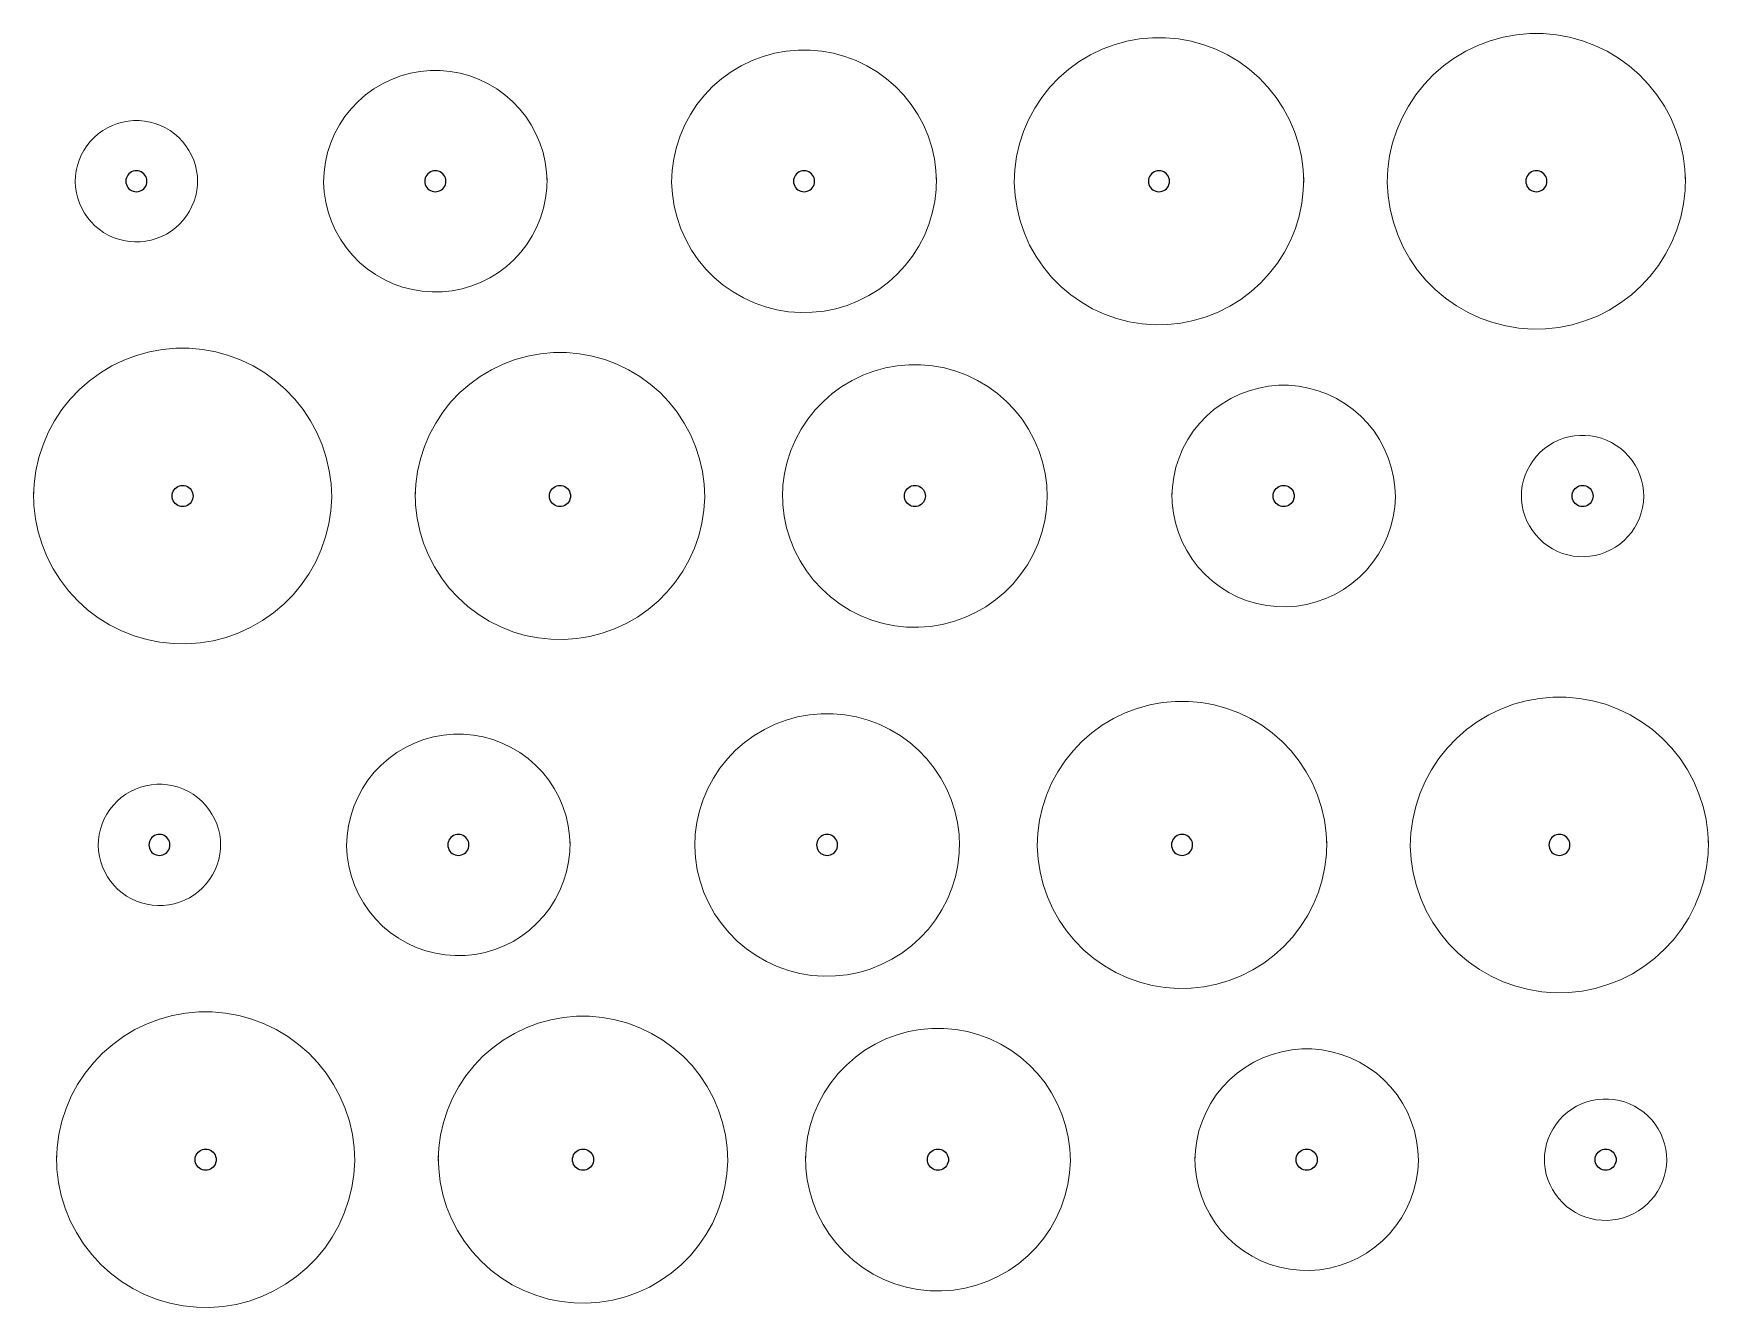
# Model space of a CAD drawing. Extents: x 107 to 187, y -106 to 41.
# Drawn here: x 107 to 186.5, y -105.9 to -45.5 of the extents above; entities that cross this region are included whole.
import ezdxf

# ---------------------------------------------------------------- set-up
doc = ezdxf.new("R2010")
doc.units = 0
doc.header["$MEASUREMENT"] = 0
doc.layers.add('TOP_Full_CutOut_90', color=7, linetype='CONTINUOUS')
doc.layers.add('TOP_Full_CutOut_90_1', color=7, linetype='CONTINUOUS', lineweight=18)

msp = doc.modelspace()

# ---------------------------------------------------------------- linework, layer by layer
at = {"layer": 'TOP_Full_CutOut_90', "linetype": 'ByBlock'}
for points in [[(112.428921, -52.465409), (112.422765, -52.387191), (112.404449, -52.3109), (112.374424, -52.238413), (112.333429, -52.171516), (112.282474, -52.111855), (112.222813, -52.0609), (112.155916, -52.019905), (112.083429, -51.98988), (112.007138, -51.971564), (111.928921, -51.965409), (111.850704, -51.971564), (111.774412, -51.98988), (111.701926, -52.019905), (111.635028, -52.0609), (111.575367, -52.111855), (111.524412, -52.171516), (111.483418, -52.238413), (111.453393, -52.3109), (111.435077, -52.387191), (111.428921, -52.465409), (111.435077, -52.543626), (111.453393, -52.619917), (111.483418, -52.692404), (111.524412, -52.759301), (111.575367, -52.818962), (111.635028, -52.869917), (111.701926, -52.910912), (111.774412, -52.940937), (111.850704, -52.959253), (111.928921, -52.965409), (112.007138, -52.959253), (112.083429, -52.940937), (112.155916, -52.910912), (112.222813, -52.869917), (112.282474, -52.818962), (112.333429, -52.759301), (112.374424, -52.692404), (112.404449, -52.619917), (112.422765, -52.543626), (112.428921, -52.465409)], [(126.612446, -52.465409), (126.60629, -52.387191), (126.587975, -52.3109), (126.55795, -52.238413), (126.516955, -52.171516), (126.466, -52.111855), (126.406339, -52.0609), (126.339442, -52.019905), (126.266955, -51.98988), (126.190664, -51.971564), (126.112446, -51.965409), (126.034229, -51.971564), (125.957938, -51.98988), (125.885451, -52.019905), (125.818554, -52.0609), (125.758893, -52.111855), (125.707938, -52.171516), (125.666943, -52.238413), (125.636918, -52.3109), (125.618602, -52.387191), (125.612446, -52.465409), (125.618602, -52.543626), (125.636918, -52.619917), (125.666943, -52.692404), (125.707938, -52.759301), (125.758893, -52.818962), (125.818554, -52.869917), (125.885451, -52.910912), (125.957938, -52.940937), (126.034229, -52.959253), (126.112446, -52.965409), (126.190664, -52.959253), (126.266955, -52.940937), (126.339442, -52.910912), (126.406339, -52.869917), (126.466, -52.818962), (126.516955, -52.759301), (126.55795, -52.692404), (126.587975, -52.619917), (126.60629, -52.543626), (126.612446, -52.465409)], [(144.109459, -52.465409), (144.103303, -52.387191), (144.084987, -52.3109), (144.054962, -52.238413), (144.013967, -52.171516), (143.963012, -52.111855), (143.903351, -52.0609), (143.836454, -52.019905), (143.763967, -51.98988), (143.687676, -51.971564), (143.609459, -51.965409), (143.531242, -51.971564), (143.45495, -51.98988), (143.382464, -52.019905), (143.315566, -52.0609), (143.255905, -52.111855), (143.20495, -52.171516), (143.163956, -52.238413), (143.133931, -52.3109), (143.115615, -52.387191), (143.109459, -52.465409), (143.115615, -52.543626), (143.133931, -52.619917), (143.163956, -52.692404), (143.20495, -52.759301), (143.255905, -52.818962), (143.315566, -52.869917), (143.382464, -52.910912), (143.45495, -52.940937), (143.531242, -52.959253), (143.609459, -52.965409), (143.687676, -52.959253), (143.763967, -52.940937), (143.836454, -52.910912), (143.903351, -52.869917), (143.963012, -52.818962), (144.013967, -52.759301), (144.054962, -52.692404), (144.084987, -52.619917), (144.103303, -52.543626), (144.109459, -52.465409)], [(160.949285, -52.465409), (160.943129, -52.387191), (160.924814, -52.3109), (160.894789, -52.238413), (160.853794, -52.171516), (160.802839, -52.111855), (160.743178, -52.0609), (160.676281, -52.019905), (160.603794, -51.98988), (160.527503, -51.971564), (160.449285, -51.965409), (160.371068, -51.971564), (160.294777, -51.98988), (160.22229, -52.019905), (160.155393, -52.0609), (160.095732, -52.111855), (160.044777, -52.171516), (160.003782, -52.238413), (159.973757, -52.3109), (159.955441, -52.387191), (159.949285, -52.465409), (159.955441, -52.543626), (159.973757, -52.619917), (160.003782, -52.692404), (160.044777, -52.759301), (160.095732, -52.818962), (160.155393, -52.869917), (160.22229, -52.910912), (160.294777, -52.940937), (160.371068, -52.959253), (160.449285, -52.965409), (160.527503, -52.959253), (160.603794, -52.940937), (160.676281, -52.910912), (160.743178, -52.869917), (160.802839, -52.818962), (160.853794, -52.759301), (160.894789, -52.692404), (160.924814, -52.619917), (160.943129, -52.543626), (160.949285, -52.465409)], [(178.855945, -52.465409), (178.849789, -52.387191), (178.831473, -52.3109), (178.801448, -52.238413), (178.760453, -52.171516), (178.709498, -52.111855), (178.649837, -52.0609), (178.58294, -52.019905), (178.510453, -51.98988), (178.434162, -51.971564), (178.355945, -51.965409), (178.277728, -51.971564), (178.201436, -51.98988), (178.12895, -52.019905), (178.062052, -52.0609), (178.002391, -52.111855), (177.951436, -52.171516), (177.910442, -52.238413), (177.880417, -52.3109), (177.862101, -52.387191), (177.855945, -52.465409), (177.862101, -52.543626), (177.880417, -52.619917), (177.910442, -52.692404), (177.951436, -52.759301), (178.002391, -52.818962), (178.062052, -52.869917), (178.12895, -52.910912), (178.201436, -52.940937), (178.277728, -52.959253), (178.355945, -52.965409), (178.434162, -52.959253), (178.510453, -52.940937), (178.58294, -52.910912), (178.649837, -52.869917), (178.709498, -52.818962), (178.760453, -52.759301), (178.801448, -52.692404), (178.831473, -52.619917), (178.849789, -52.543626), (178.855945, -52.465409)], [(113.620892, -67.391864), (113.627048, -67.313647), (113.645364, -67.237356), (113.675389, -67.164869), (113.716383, -67.097972), (113.767338, -67.038311), (113.826999, -66.987356), (113.893897, -66.946361), (113.966383, -66.916336), (114.042675, -66.89802), (114.120892, -66.891864), (114.199109, -66.89802), (114.2754, -66.916336), (114.347887, -66.946361), (114.414784, -66.987356), (114.474445, -67.038311), (114.5254, -67.097972), (114.566395, -67.164869), (114.59642, -67.237356), (114.614736, -67.313647), (114.620892, -67.391864), (114.614736, -67.470081), (114.59642, -67.546373), (114.566395, -67.618859), (114.5254, -67.685757), (114.474445, -67.745418), (114.414784, -67.796373), (114.347887, -67.837367), (114.2754, -67.867392), (114.199109, -67.885708), (114.120892, -67.891864), (114.042675, -67.885708), (113.966383, -67.867392), (113.893897, -67.837367), (113.826999, -67.796373), (113.767338, -67.745418), (113.716383, -67.685757), (113.675389, -67.618859), (113.645364, -67.546373), (113.627048, -67.470081), (113.620892, -67.391864)], [(131.527551, -67.391864), (131.533707, -67.313647), (131.552023, -67.237356), (131.582048, -67.164869), (131.623043, -67.097972), (131.673998, -67.038311), (131.733659, -66.987356), (131.800556, -66.946361), (131.873043, -66.916336), (131.949334, -66.89802), (132.027551, -66.891864), (132.105769, -66.89802), (132.18206, -66.916336), (132.254547, -66.946361), (132.321444, -66.987356), (132.381105, -67.038311), (132.43206, -67.097972), (132.473055, -67.164869), (132.50308, -67.237356), (132.521396, -67.313647), (132.527551, -67.391864), (132.521396, -67.470081), (132.50308, -67.546373), (132.473055, -67.618859), (132.43206, -67.685757), (132.381105, -67.745418), (132.321444, -67.796373), (132.254547, -67.837367), (132.18206, -67.867392), (132.105769, -67.885708), (132.027551, -67.891864), (131.949334, -67.885708), (131.873043, -67.867392), (131.800556, -67.837367), (131.733659, -67.796373), (131.673998, -67.745418), (131.623043, -67.685757), (131.582048, -67.618859), (131.552023, -67.546373), (131.533707, -67.470081), (131.527551, -67.391864)], [(148.367378, -67.391864), (148.373534, -67.313647), (148.39185, -67.237356), (148.421875, -67.164869), (148.462869, -67.097972), (148.513824, -67.038311), (148.573485, -66.987356), (148.640383, -66.946361), (148.712869, -66.916336), (148.789161, -66.89802), (148.867378, -66.891864), (148.945595, -66.89802), (149.021886, -66.916336), (149.094373, -66.946361), (149.16127, -66.987356), (149.220931, -67.038311), (149.271886, -67.097972), (149.312881, -67.164869), (149.342906, -67.237356), (149.361222, -67.313647), (149.367378, -67.391864), (149.361222, -67.470081), (149.342906, -67.546373), (149.312881, -67.618859), (149.271886, -67.685757), (149.220931, -67.745418), (149.16127, -67.796373), (149.094373, -67.837367), (149.021886, -67.867392), (148.945595, -67.885708), (148.867378, -67.891864), (148.789161, -67.885708), (148.712869, -67.867392), (148.640383, -67.837367), (148.573485, -67.796373), (148.513824, -67.745418), (148.462869, -67.685757), (148.421875, -67.618859), (148.39185, -67.546373), (148.373534, -67.470081), (148.367378, -67.391864)], [(165.86439, -67.391864), (165.870546, -67.313647), (165.888862, -67.237356), (165.918887, -67.164869), (165.959882, -67.097972), (166.010837, -67.038311), (166.070498, -66.987356), (166.137395, -66.946361), (166.209882, -66.916336), (166.286173, -66.89802), (166.36439, -66.891864), (166.442608, -66.89802), (166.518899, -66.916336), (166.591386, -66.946361), (166.658283, -66.987356), (166.717944, -67.038311), (166.768899, -67.097972), (166.809894, -67.164869), (166.839919, -67.237356), (166.858235, -67.313647), (166.86439, -67.391864), (166.858235, -67.470081), (166.839919, -67.546373), (166.809894, -67.618859), (166.768899, -67.685757), (166.717944, -67.745418), (166.658283, -67.796373), (166.591386, -67.837367), (166.518899, -67.867392), (166.442608, -67.885708), (166.36439, -67.891864), (166.286173, -67.885708), (166.209882, -67.867392), (166.137395, -67.837367), (166.070498, -67.796373), (166.010837, -67.745418), (165.959882, -67.685757), (165.918887, -67.618859), (165.888862, -67.546373), (165.870546, -67.470081), (165.86439, -67.391864)], [(180.047916, -67.391864), (180.054072, -67.313647), (180.072388, -67.237356), (180.102413, -67.164869), (180.143407, -67.097972), (180.194362, -67.038311), (180.254023, -66.987356), (180.320921, -66.946361), (180.393407, -66.916336), (180.469699, -66.89802), (180.547916, -66.891864), (180.626133, -66.89802), (180.702424, -66.916336), (180.774911, -66.946361), (180.841808, -66.987356), (180.901469, -67.038311), (180.952424, -67.097972), (180.993419, -67.164869), (181.023444, -67.237356), (181.04176, -67.313647), (181.047916, -67.391864), (181.04176, -67.470081), (181.023444, -67.546373), (180.993419, -67.618859), (180.952424, -67.685757), (180.901469, -67.745418), (180.841808, -67.796373), (180.774911, -67.837367), (180.702424, -67.867392), (180.626133, -67.885708), (180.547916, -67.891864), (180.469699, -67.885708), (180.393407, -67.867392), (180.320921, -67.837367), (180.254023, -67.796373), (180.194362, -67.745418), (180.143407, -67.685757), (180.102413, -67.618859), (180.072388, -67.546373), (180.054072, -67.470081), (180.047916, -67.391864)], [(113.522691, -83.935557), (113.516535, -83.85734), (113.498219, -83.781049), (113.468194, -83.708562), (113.4272, -83.641665), (113.376245, -83.582004), (113.316584, -83.531049), (113.249686, -83.490054), (113.1772, -83.460029), (113.100908, -83.441713), (113.022691, -83.435557), (112.944474, -83.441713), (112.868183, -83.460029), (112.795696, -83.490054), (112.728799, -83.531049), (112.669138, -83.582004), (112.618183, -83.641665), (112.577188, -83.708562), (112.547163, -83.781049), (112.528847, -83.85734), (112.522691, -83.935557), (112.528847, -84.013775), (112.547163, -84.090066), (112.577188, -84.162553), (112.618183, -84.22945), (112.669138, -84.289111), (112.728799, -84.340066), (112.795696, -84.381061), (112.868183, -84.411086), (112.944474, -84.429401), (113.022691, -84.435557), (113.100908, -84.429401), (113.1772, -84.411086), (113.249686, -84.381061), (113.316584, -84.340066), (113.376245, -84.289111), (113.4272, -84.22945), (113.468194, -84.162553), (113.498219, -84.090066), (113.516535, -84.013775), (113.522691, -83.935557)], [(127.706217, -83.935557), (127.700061, -83.85734), (127.681745, -83.781049), (127.65172, -83.708562), (127.610725, -83.641665), (127.55977, -83.582004), (127.500109, -83.531049), (127.433212, -83.490054), (127.360725, -83.460029), (127.284434, -83.441713), (127.206217, -83.435557), (127.127999, -83.441713), (127.051708, -83.460029), (126.979221, -83.490054), (126.912324, -83.531049), (126.852663, -83.582004), (126.801708, -83.641665), (126.760713, -83.708562), (126.730688, -83.781049), (126.712373, -83.85734), (126.706217, -83.935557), (126.712373, -84.013775), (126.730688, -84.090066), (126.760713, -84.162553), (126.801708, -84.22945), (126.852663, -84.289111), (126.912324, -84.340066), (126.979221, -84.381061), (127.051708, -84.411086), (127.127999, -84.429401), (127.206217, -84.435557), (127.284434, -84.429401), (127.360725, -84.411086), (127.433212, -84.381061), (127.500109, -84.340066), (127.55977, -84.289111), (127.610725, -84.22945), (127.65172, -84.162553), (127.681745, -84.090066), (127.700061, -84.013775), (127.706217, -83.935557)], [(145.203229, -83.935557), (145.197073, -83.85734), (145.178757, -83.781049), (145.148732, -83.708562), (145.107738, -83.641665), (145.056783, -83.582004), (144.997122, -83.531049), (144.930224, -83.490054), (144.857738, -83.460029), (144.781446, -83.441713), (144.703229, -83.435557), (144.625012, -83.441713), (144.548721, -83.460029), (144.476234, -83.490054), (144.409337, -83.531049), (144.349676, -83.582004), (144.298721, -83.641665), (144.257726, -83.708562), (144.227701, -83.781049), (144.209385, -83.85734), (144.203229, -83.935557), (144.209385, -84.013775), (144.227701, -84.090066), (144.257726, -84.162553), (144.298721, -84.22945), (144.349676, -84.289111), (144.409337, -84.340066), (144.476234, -84.381061), (144.548721, -84.411086), (144.625012, -84.429401), (144.703229, -84.435557), (144.781446, -84.429401), (144.857738, -84.411086), (144.930224, -84.381061), (144.997122, -84.340066), (145.056783, -84.289111), (145.107738, -84.22945), (145.148732, -84.162553), (145.178757, -84.090066), (145.197073, -84.013775), (145.203229, -83.935557)], [(162.043056, -83.935557), (162.0369, -83.85734), (162.018584, -83.781049), (161.988559, -83.708562), (161.947564, -83.641665), (161.896609, -83.582004), (161.836948, -83.531049), (161.770051, -83.490054), (161.697564, -83.460029), (161.621273, -83.441713), (161.543056, -83.435557), (161.464838, -83.441713), (161.388547, -83.460029), (161.31606, -83.490054), (161.249163, -83.531049), (161.189502, -83.582004), (161.138547, -83.641665), (161.097552, -83.708562), (161.067527, -83.781049), (161.049212, -83.85734), (161.043056, -83.935557), (161.049212, -84.013775), (161.067527, -84.090066), (161.097552, -84.162553), (161.138547, -84.22945), (161.189502, -84.289111), (161.249163, -84.340066), (161.31606, -84.381061), (161.388547, -84.411086), (161.464838, -84.429401), (161.543056, -84.435557), (161.621273, -84.429401), (161.697564, -84.411086), (161.770051, -84.381061), (161.836948, -84.340066), (161.896609, -84.289111), (161.947564, -84.22945), (161.988559, -84.162553), (162.018584, -84.090066), (162.0369, -84.013775), (162.043056, -83.935557)], [(179.949715, -83.935557), (179.943559, -83.85734), (179.925243, -83.781049), (179.895218, -83.708562), (179.854224, -83.641665), (179.803269, -83.582004), (179.743608, -83.531049), (179.67671, -83.490054), (179.604224, -83.460029), (179.527932, -83.441713), (179.449715, -83.435557), (179.371498, -83.441713), (179.295207, -83.460029), (179.22272, -83.490054), (179.155823, -83.531049), (179.096162, -83.582004), (179.045207, -83.641665), (179.004212, -83.708562), (178.974187, -83.781049), (178.955871, -83.85734), (178.949715, -83.935557), (178.955871, -84.013775), (178.974187, -84.090066), (179.004212, -84.162553), (179.045207, -84.22945), (179.096162, -84.289111), (179.155823, -84.340066), (179.22272, -84.381061), (179.295207, -84.411086), (179.371498, -84.429401), (179.449715, -84.435557), (179.527932, -84.429401), (179.604224, -84.411086), (179.67671, -84.381061), (179.743608, -84.340066), (179.803269, -84.289111), (179.854224, -84.22945), (179.895218, -84.162553), (179.925243, -84.090066), (179.943559, -84.013775), (179.949715, -83.935557)], [(114.714662, -98.862013), (114.720818, -98.783796), (114.739134, -98.707504), (114.769159, -98.635018), (114.810154, -98.56812), (114.861109, -98.508459), (114.92077, -98.457504), (114.987667, -98.41651), (115.060154, -98.386485), (115.136445, -98.368169), (115.214662, -98.362013), (115.292879, -98.368169), (115.369171, -98.386485), (115.441657, -98.41651), (115.508555, -98.457504), (115.568216, -98.508459), (115.619171, -98.56812), (115.660166, -98.635018), (115.69019, -98.707504), (115.708506, -98.783796), (115.714662, -98.862013), (115.708506, -98.94023), (115.69019, -99.016521), (115.660166, -99.089008), (115.619171, -99.155905), (115.568216, -99.215566), (115.508555, -99.266521), (115.441657, -99.307516), (115.369171, -99.337541), (115.292879, -99.355857), (115.214662, -99.362013), (115.136445, -99.355857), (115.060154, -99.337541), (114.987667, -99.307516), (114.92077, -99.266521), (114.861109, -99.215566), (114.810154, -99.155905), (114.769159, -99.089008), (114.739134, -99.016521), (114.720818, -98.94023), (114.714662, -98.862013)], [(132.621322, -98.862013), (132.627478, -98.783796), (132.645793, -98.707504), (132.675818, -98.635018), (132.716813, -98.56812), (132.767768, -98.508459), (132.827429, -98.457504), (132.894326, -98.41651), (132.966813, -98.386485), (133.043105, -98.368169), (133.121322, -98.362013), (133.199539, -98.368169), (133.27583, -98.386485), (133.348317, -98.41651), (133.415214, -98.457504), (133.474875, -98.508459), (133.52583, -98.56812), (133.566825, -98.635018), (133.59685, -98.707504), (133.615166, -98.783796), (133.621322, -98.862013), (133.615166, -98.94023), (133.59685, -99.016521), (133.566825, -99.089008), (133.52583, -99.155905), (133.474875, -99.215566), (133.415214, -99.266521), (133.348317, -99.307516), (133.27583, -99.337541), (133.199539, -99.355857), (133.121322, -99.362013), (133.043105, -99.355857), (132.966813, -99.337541), (132.894326, -99.307516), (132.827429, -99.266521), (132.767768, -99.215566), (132.716813, -99.155905), (132.675818, -99.089008), (132.645793, -99.016521), (132.627478, -98.94023), (132.621322, -98.862013)], [(149.461148, -98.862013), (149.467304, -98.783796), (149.48562, -98.707504), (149.515645, -98.635018), (149.55664, -98.56812), (149.607595, -98.508459), (149.667256, -98.457504), (149.734153, -98.41651), (149.80664, -98.386485), (149.882931, -98.368169), (149.961148, -98.362013), (150.039365, -98.368169), (150.115657, -98.386485), (150.188143, -98.41651), (150.255041, -98.457504), (150.314702, -98.508459), (150.365657, -98.56812), (150.406652, -98.635018), (150.436676, -98.707504), (150.454992, -98.783796), (150.461148, -98.862013), (150.454992, -98.94023), (150.436676, -99.016521), (150.406652, -99.089008), (150.365657, -99.155905), (150.314702, -99.215566), (150.255041, -99.266521), (150.188143, -99.307516), (150.115657, -99.337541), (150.039365, -99.355857), (149.961148, -99.362013), (149.882931, -99.355857), (149.80664, -99.337541), (149.734153, -99.307516), (149.667256, -99.266521), (149.607595, -99.215566), (149.55664, -99.155905), (149.515645, -99.089008), (149.48562, -99.016521), (149.467304, -98.94023), (149.461148, -98.862013)], [(166.958161, -98.862013), (166.964317, -98.783796), (166.982632, -98.707504), (167.012657, -98.635018), (167.053652, -98.56812), (167.104607, -98.508459), (167.164268, -98.457504), (167.231165, -98.41651), (167.303652, -98.386485), (167.379944, -98.368169), (167.458161, -98.362013), (167.536378, -98.368169), (167.612669, -98.386485), (167.685156, -98.41651), (167.752053, -98.457504), (167.811714, -98.508459), (167.862669, -98.56812), (167.903664, -98.635018), (167.933689, -98.707504), (167.952005, -98.783796), (167.958161, -98.862013), (167.952005, -98.94023), (167.933689, -99.016521), (167.903664, -99.089008), (167.862669, -99.155905), (167.811714, -99.215566), (167.752053, -99.266521), (167.685156, -99.307516), (167.612669, -99.337541), (167.536378, -99.355857), (167.458161, -99.362013), (167.379944, -99.355857), (167.303652, -99.337541), (167.231165, -99.307516), (167.164268, -99.266521), (167.104607, -99.215566), (167.053652, -99.155905), (167.012657, -99.089008), (166.982632, -99.016521), (166.964317, -98.94023), (166.958161, -98.862013)], [(181.141686, -98.862013), (181.147842, -98.783796), (181.166158, -98.707504), (181.196183, -98.635018), (181.237178, -98.56812), (181.288133, -98.508459), (181.347794, -98.457504), (181.414691, -98.41651), (181.487178, -98.386485), (181.563469, -98.368169), (181.641686, -98.362013), (181.719903, -98.368169), (181.796195, -98.386485), (181.868681, -98.41651), (181.935579, -98.457504), (181.99524, -98.508459), (182.046195, -98.56812), (182.08719, -98.635018), (182.117214, -98.707504), (182.13553, -98.783796), (182.141686, -98.862013), (182.13553, -98.94023), (182.117214, -99.016521), (182.08719, -99.089008), (182.046195, -99.155905), (181.99524, -99.215566), (181.935579, -99.266521), (181.868681, -99.307516), (181.796195, -99.337541), (181.719903, -99.355857), (181.641686, -99.362013), (181.563469, -99.355857), (181.487178, -99.337541), (181.414691, -99.307516), (181.347794, -99.266521), (181.288133, -99.215566), (181.237178, -99.155905), (181.196183, -99.089008), (181.166158, -99.016521), (181.147842, -98.94023), (181.141686, -98.862013)]]:
    msp.add_lwpolyline(points, dxfattribs=at)
at = {"layer": 'TOP_Full_CutOut_90_1', "linetype": 'ByBlock'}
for points in [[(167.315372, -52.283386), (167.298604, -52.899442), (167.226682, -53.511515), (167.100183, -54.114677), (166.920126, -54.704071), (166.687962, -55.274952), (166.405558, -55.822724), (166.07519, -56.342977), (165.699516, -56.831521), (165.281562, -57.284423), (164.824693, -57.698037), (164.332587, -58.069033), (163.809206, -58.394422), (163.258764, -58.671587), (162.685694, -58.898294), (162.094608, -59.072719), (161.490267, -59.193458), (160.877536, -59.259537), (160.261348, -59.270426), (159.646665, -59.226037), (159.038435, -59.126726), (158.441556, -58.973294), (157.860833, -58.766975), (157.300943, -58.509432), (156.766392, -58.202737), (156.261486, -57.84936), (155.790288, -57.452146), (155.356593, -57.014294), (154.963893, -56.539328), (154.61535, -56.031073), (154.313769, -55.49362), (154.061579, -54.931298), (153.860811, -54.348633), (153.71308, -53.750318), (153.619577, -53.141168), (153.581054, -52.526089), (153.608703, -51.910426), (153.691429, -51.299719), (153.828565, -50.698887), (154.019007, -50.112766), (154.261222, -49.546075), (154.55326, -49.003378), (154.892769, -48.489044), (155.277016, -48.007214), (155.702907, -47.561767), (156.167013, -47.15629), (156.665597, -46.794047), (157.194645, -46.477956), (157.749898, -46.21056), (158.326885, -45.994013), (158.92096, -45.830059), (159.52734, -45.720017), (160.141143, -45.664774), (160.757427, -45.664774), (161.37123, -45.720017), (161.97761, -45.830059), (162.571685, -45.994013), (163.148672, -46.21056), (163.703924, -46.477956), (164.232973, -46.794047), (164.731557, -47.15629), (165.195663, -47.561767), (165.621554, -48.007214), (166.0058, -48.489044), (166.345309, -49.003378), (166.637347, -49.546075), (166.879562, -50.112766), (167.070004, -50.698887), (167.207141, -51.299719), (167.289866, -51.910426), (167.317516, -52.526089)], [(185.427911, -52.277928), (185.410641, -52.912457), (185.336562, -53.542882), (185.20627, -54.16413), (185.020814, -54.771197), (184.781688, -55.359197), (184.490817, -55.923394), (184.150542, -56.459246), (183.763604, -56.962439), (183.333118, -57.428922), (182.862549, -57.854938), (182.355687, -58.237058), (181.816613, -58.572204), (181.249666, -58.85768), (180.659412, -59.091185), (180.050603, -59.27084), (179.428141, -59.395199), (178.797037, -59.46326), (178.162372, -59.474475), (177.529258, -59.428754), (176.90279, -59.326466), (176.288014, -59.168433), (175.689878, -58.955928), (175.113199, -58.690662), (174.56262, -58.374771), (174.042574, -58.010798), (173.557247, -57.601674), (173.110548, -57.150692), (172.706073, -56.661485), (172.347078, -56.137989), (172.036454, -55.584421), (171.776703, -55.005238), (171.569914, -54.405102), (171.417754, -53.788846), (171.321447, -53.161431), (171.281769, -52.527909), (171.310247, -51.893784), (171.395454, -51.264766), (171.536702, -50.645917), (171.732855, -50.042221), (171.982332, -49.458539), (172.283127, -48.899569), (172.632816, -48.369813), (173.028585, -47.873535), (173.467246, -47.414731), (173.945268, -46.997096), (174.458802, -46.623991), (175.003714, -46.298421), (175.575616, -46.023008), (176.169904, -45.799968), (176.781792, -45.631097), (177.406355, -45.517756), (178.038563, -45.460856), (178.673326, -45.460856), (179.305534, -45.517756), (179.930096, -45.631097), (180.541985, -45.799968), (181.136272, -46.023008), (181.708174, -46.298421), (182.253086, -46.623991), (182.766621, -46.997096), (183.244643, -47.414731), (183.683304, -47.873535), (184.079073, -48.369813), (184.428762, -48.899569), (184.729556, -49.458539), (184.979034, -50.042221), (185.175187, -50.645917), (185.316435, -51.264766), (185.401641, -51.893784), (185.43012, -52.527909)], [(149.891346, -52.298873), (149.876006, -52.862512), (149.810202, -53.422507), (149.694467, -53.974349), (149.52973, -54.513595), (149.317319, -55.035903), (149.058944, -55.537068), (148.756685, -56.013055), (148.412975, -56.460032), (148.030583, -56.874399), (147.612586, -57.252821), (147.162351, -57.59225), (146.683501, -57.889954), (146.179894, -58.143536), (145.655583, -58.350954), (145.11479, -58.510538), (144.561869, -58.621004), (144.001272, -58.681461), (143.437512, -58.691423), (142.875129, -58.650811), (142.31865, -58.55995), (141.772557, -58.419572), (141.241245, -58.230808), (140.728992, -57.995178), (140.239924, -57.714578), (139.777977, -57.391268), (139.346871, -57.027851), (138.950077, -56.627253), (138.590789, -56.1927), (138.271902, -55.727689), (137.995981, -55.235966), (137.765248, -54.721488), (137.581562, -54.1884), (137.446401, -53.640991), (137.360854, -53.083671), (137.325609, -52.520926), (137.350906, -51.957646), (137.426593, -51.398901), (137.552061, -50.849191), (137.726299, -50.31294), (137.947905, -49.794466), (138.215095, -49.297944), (138.525717, -48.827372), (138.87727, -48.386538), (139.266925, -47.978992), (139.691542, -47.608015), (140.147705, -47.276593), (140.631739, -46.987396), (141.139748, -46.742752), (141.667642, -46.54463), (142.21117, -46.394626), (142.765957, -46.293947), (143.327535, -46.243404), (143.891382, -46.243404), (144.45296, -46.293947), (145.007746, -46.394626), (145.551275, -46.54463), (146.079169, -46.742752), (146.587178, -46.987396), (147.071212, -47.276593), (147.527375, -47.608015), (147.951992, -47.978992), (148.341646, -48.386538), (148.6932, -48.827372), (149.003822, -49.297944), (149.271011, -49.794466), (149.492618, -50.31294), (149.666856, -50.849191), (149.792324, -51.398901), (149.868011, -51.957646), (149.893308, -52.520926)], [(131.411891, -52.324918), (131.39895, -52.800408), (131.343438, -53.272824), (131.245802, -53.738362), (131.106829, -54.193273), (130.927638, -54.633896), (130.709671, -55.056682), (130.454683, -55.458229), (130.164727, -55.835301), (129.842138, -56.184864), (129.489513, -56.504103), (129.109691, -56.790448), (128.705731, -57.041594), (128.280884, -57.255517), (127.838571, -57.430497), (127.382354, -57.565123), (126.915906, -57.658312), (126.442983, -57.709315), (125.967391, -57.717719), (125.49296, -57.683458), (125.023511, -57.606807), (124.562823, -57.488383), (124.114604, -57.329141), (123.682464, -57.130361), (123.269882, -56.893645), (122.880181, -56.620899), (122.516497, -56.314318), (122.181759, -55.97637), (121.878661, -55.609778), (121.609645, -55.217492), (121.376876, -54.80267), (121.182229, -54.368654), (121.02727, -53.918936), (120.913247, -53.457139), (120.841079, -52.986979), (120.811346, -52.512244), (120.832686, -52.037057), (120.896537, -51.565696), (121.002382, -51.101956), (121.149371, -50.64957), (121.33632, -50.212182), (121.561723, -49.793313), (121.823766, -49.396335), (122.120339, -49.024444), (122.449054, -48.680636), (122.807264, -48.367676), (123.192086, -48.088087), (123.600421, -47.844118), (124.028981, -47.637735), (124.474316, -47.470598), (124.93284, -47.344053), (125.400862, -47.25912), (125.874613, -47.216481), (126.350279, -47.216481), (126.82403, -47.25912), (127.292052, -47.344053), (127.750576, -47.470598), (128.195911, -47.637735), (128.624471, -47.844118), (129.032806, -48.088087), (129.417628, -48.367676), (129.775838, -48.680636), (130.104553, -49.024444), (130.401126, -49.396335), (130.663169, -49.793313), (130.888572, -50.212182), (131.075521, -50.64957), (131.22251, -51.101956), (131.328355, -51.565696), (131.392206, -52.037057), (131.413546, -52.512244)], [(114.832589, -52.388431), (114.825498, -52.648961), (114.795082, -52.907807), (114.741586, -53.162884), (114.66544, -53.412139), (114.567257, -53.653565), (114.447829, -53.885218), (114.308116, -54.105232), (114.149243, -54.311838), (113.972491, -54.50337), (113.779281, -54.678287), (113.571169, -54.835181), (113.349831, -54.972789), (113.117049, -55.090001), (112.874698, -55.185876), (112.624728, -55.25964), (112.369152, -55.310701), (112.110028, -55.338646), (111.849442, -55.343251), (111.589493, -55.324478), (111.332272, -55.28248), (111.079852, -55.217593), (110.834264, -55.130341), (110.597487, -55.021426), (110.371425, -54.891725), (110.1579, -54.742282), (109.958631, -54.5743), (109.775221, -54.389132), (109.609148, -54.188269), (109.461749, -53.973328), (109.334211, -53.746039), (109.22756, -53.508233), (109.142655, -53.261824), (109.080179, -53.008797), (109.040637, -52.751187), (109.024346, -52.49107), (109.036039, -52.230706), (109.071023, -51.972439), (109.129018, -51.718346), (109.209556, -51.470476), (109.311989, -51.230823), (109.435492, -51.001316), (109.57907, -50.783804), (109.741568, -50.580038), (109.921677, -50.391658), (110.117948, -50.220182), (110.328799, -50.06699), (110.552534, -49.933315), (110.78735, -49.820233), (111.031358, -49.728655), (111.282592, -49.659319), (111.53903, -49.612782), (111.798607, -49.58942), (112.059234, -49.58942), (112.318811, -49.612782), (112.575249, -49.659319), (112.826484, -49.728655), (113.070491, -49.820233), (113.305308, -49.933315), (113.529042, -50.06699), (113.739894, -50.220182), (113.936164, -50.391658), (114.116273, -50.580038), (114.278771, -50.783804), (114.42235, -51.001316), (114.545852, -51.230823), (114.648285, -51.470476), (114.728823, -51.718346), (114.786818, -51.972439), (114.821803, -52.230706), (114.833496, -52.49107)], [(107.048925, -67.204384), (107.066196, -67.838912), (107.140275, -68.469338), (107.270567, -69.090586), (107.456022, -69.697653), (107.695148, -70.285652), (107.98602, -70.849849), (108.326294, -71.385702), (108.713233, -71.888895), (109.143719, -72.355377), (109.614288, -72.781394), (110.12115, -73.163513), (110.660224, -73.49866), (111.227171, -73.784135), (111.817425, -74.01764), (112.426234, -74.197296), (113.048696, -74.321654), (113.6798, -74.389715), (114.314464, -74.400931), (114.947579, -74.35521), (115.574047, -74.252921), (116.188823, -74.094888), (116.786959, -73.882384), (117.363638, -73.617118), (117.914217, -73.301227), (118.434263, -72.937254), (118.91959, -72.52813), (119.366289, -72.077148), (119.770764, -71.58794), (120.129759, -71.064445), (120.440382, -70.510877), (120.700134, -69.931693), (120.906923, -69.331557), (121.059083, -68.715301), (121.15539, -68.087886), (121.195068, -67.454364), (121.166589, -66.82024), (121.081383, -66.191221), (120.940135, -65.572373), (120.743982, -64.968677), (120.494504, -64.384994), (120.19371, -63.826025), (119.844021, -63.296268), (119.448252, -62.79999), (119.009591, -62.341186), (118.531569, -61.923551), (118.018034, -61.550446), (117.473122, -61.224877), (116.90122, -60.949463), (116.306933, -60.726423), (115.695045, -60.557553), (115.070482, -60.444212), (114.438274, -60.387312), (113.803511, -60.387312), (113.171303, -60.444212), (112.54674, -60.557553), (111.934852, -60.726423), (111.340564, -60.949463), (110.768662, -61.224877), (110.22375, -61.550446), (109.710216, -61.923551), (109.232194, -62.341186), (108.793533, -62.79999), (108.397764, -63.296268), (108.048075, -63.826025), (107.74728, -64.384994), (107.497803, -64.968677), (107.30165, -65.572373), (107.160402, -66.191221), (107.075195, -66.82024), (107.046717, -67.454364)], [(125.161465, -67.209842), (125.178232, -67.825898), (125.250155, -68.43797), (125.376654, -69.041132), (125.55671, -69.630526), (125.788875, -70.201408), (126.071279, -70.74918), (126.401647, -71.269432), (126.777321, -71.757977), (127.195275, -72.210879), (127.652144, -72.624493), (128.14425, -72.995488), (128.667631, -73.320878), (129.218073, -73.598042), (129.791143, -73.82475), (130.382228, -73.999175), (130.98657, -74.119913), (131.599301, -74.185993), (132.215489, -74.196882), (132.830172, -74.152492), (133.438402, -74.053181), (134.035281, -73.899749), (134.616003, -73.693431), (135.175894, -73.435887), (135.710444, -73.129192), (136.215351, -72.775816), (136.686549, -72.378602), (137.120244, -71.940749), (137.512944, -71.465783), (137.861487, -70.957528), (138.163068, -70.420076), (138.415258, -69.857753), (138.616026, -69.275089), (138.763757, -68.676773), (138.85726, -68.067623), (138.895783, -67.452545), (138.868133, -66.836881), (138.785408, -66.226175), (138.648272, -65.625342), (138.457829, -65.039221), (138.215614, -64.472531), (137.923577, -63.929834), (137.584067, -63.4155), (137.199821, -62.933669), (136.77393, -62.488222), (136.309824, -62.082745), (135.81124, -61.720503), (135.282191, -61.404411), (134.726939, -61.137015), (134.149952, -60.920469), (133.555877, -60.756514), (132.949497, -60.646473), (132.335694, -60.591229), (131.71941, -60.591229), (131.105607, -60.646473), (130.499227, -60.756514), (129.905152, -60.920469), (129.328165, -61.137015), (128.772912, -61.404411), (128.243864, -61.720503), (127.74528, -62.082745), (127.281174, -62.488222), (126.855283, -62.933669), (126.471036, -63.4155), (126.131527, -63.929834), (125.83949, -64.472531), (125.597274, -65.039221), (125.406832, -65.625342), (125.269696, -66.226175), (125.18697, -66.836881), (125.159321, -67.452545)], [(142.58549, -67.225329), (142.600831, -67.788968), (142.666634, -68.348963), (142.78237, -68.900805), (142.947107, -69.44005), (143.159518, -69.962359), (143.417893, -70.463524), (143.720152, -70.939511), (144.063861, -71.386487), (144.446254, -71.800854), (144.864251, -72.179276), (145.314486, -72.518705), (145.793335, -72.81641), (146.296943, -73.069992), (146.821254, -73.27741), (147.362047, -73.436994), (147.914968, -73.547459), (148.475565, -73.607916), (149.039325, -73.617879), (149.601708, -73.577266), (150.158186, -73.486405), (150.70428, -73.346028), (151.235592, -73.157264), (151.747845, -72.921633), (152.236913, -72.641034), (152.69886, -72.317724), (153.129966, -71.954307), (153.52676, -71.553709), (153.886047, -71.119155), (154.204935, -70.654145), (154.480856, -70.162421), (154.711588, -69.647944), (154.895274, -69.114855), (155.030435, -68.567447), (155.115983, -68.010127), (155.151228, -67.447382), (155.125931, -66.884102), (155.050244, -66.325357), (154.924776, -65.775646), (154.750538, -65.239395), (154.528931, -64.720921), (154.261742, -64.2244), (153.95112, -63.753827), (153.599566, -63.312994), (153.209912, -62.905447), (152.785295, -62.53447), (152.329132, -62.203049), (151.845098, -61.913852), (151.337089, -61.669207), (150.809195, -61.471085), (150.265666, -61.321081), (149.71088, -61.220402), (149.149302, -61.169859), (148.585454, -61.169859), (148.023877, -61.220402), (147.46909, -61.321081), (146.925562, -61.471085), (146.397668, -61.669207), (145.889659, -61.913852), (145.405624, -62.203049), (144.949462, -62.53447), (144.524844, -62.905447), (144.13519, -63.312994), (143.783637, -63.753827), (143.473015, -64.2244), (143.205825, -64.720921), (142.984219, -65.239395), (142.809981, -65.775646), (142.684513, -66.325357), (142.608826, -66.884102), (142.583529, -67.447382)], [(161.064945, -67.251374), (161.077887, -67.726864), (161.133399, -68.199279), (161.231034, -68.664817), (161.370007, -69.119729), (161.549199, -69.560352), (161.767166, -69.983138), (162.022154, -70.384684), (162.31211, -70.761757), (162.634699, -71.11132), (162.987324, -71.430559), (163.367146, -71.716904), (163.771106, -71.968049), (164.195953, -72.181973), (164.638265, -72.356952), (165.094482, -72.491578), (165.56093, -72.584768), (166.033854, -72.63577), (166.509446, -72.644174), (166.983876, -72.609913), (167.453326, -72.533262), (167.914014, -72.414839), (168.362233, -72.255596), (168.794373, -72.056817), (169.206954, -71.820101), (169.596656, -71.547354), (169.96034, -71.240773), (170.295078, -70.902826), (170.598176, -70.536233), (170.867192, -70.143947), (171.09996, -69.729126), (171.294608, -69.295109), (171.449567, -68.845392), (171.563589, -68.383594), (171.635758, -67.913435), (171.665491, -67.438699), (171.64415, -66.963512), (171.5803, -66.492151), (171.474455, -66.028411), (171.327466, -65.576026), (171.140517, -65.138638), (170.915114, -64.719769), (170.653071, -64.322791), (170.356498, -63.9509), (170.027783, -63.607091), (169.669573, -63.294132), (169.284751, -63.014543), (168.876416, -62.770574), (168.447856, -62.56419), (168.002521, -62.397053), (167.543997, -62.270508), (167.075975, -62.185575), (166.602224, -62.142937), (166.126558, -62.142937), (165.652807, -62.185575), (165.184785, -62.270508), (164.726261, -62.397053), (164.280926, -62.56419), (163.852365, -62.770574), (163.444031, -63.014543), (163.059209, -63.294132), (162.700998, -63.607091), (162.372283, -63.9509), (162.075711, -64.322791), (161.813668, -64.719769), (161.588264, -65.138638), (161.401316, -65.576026), (161.254327, -66.028411), (161.148481, -66.492151), (161.084631, -66.963512), (161.06329, -67.438699)], [(177.644248, -67.314887), (177.651339, -67.575417), (177.681755, -67.834262), (177.735251, -68.08934), (177.811397, -68.338594), (177.90958, -68.58002), (178.029008, -68.811673), (178.168721, -69.031688), (178.327593, -69.238293), (178.504346, -69.429826), (178.697556, -69.604743), (178.905668, -69.761637), (179.127005, -69.899244), (179.359787, -70.016457), (179.602139, -70.112332), (179.852109, -70.186096), (180.107685, -70.237156), (180.366809, -70.265101), (180.627395, -70.269706), (180.887344, -70.250934), (181.144564, -70.208935), (181.396985, -70.144049), (181.642572, -70.056797), (181.87935, -69.947882), (182.105411, -69.81818), (182.318936, -69.668737), (182.518206, -69.500756), (182.701616, -69.315588), (182.867688, -69.114725), (183.015087, -68.899783), (183.142626, -68.672495), (183.249277, -68.434689), (183.334182, -68.18828), (183.396657, -67.935252), (183.4362, -67.677643), (183.452491, -67.417526), (183.440798, -67.157162), (183.405813, -66.898894), (183.347819, -66.644802), (183.267281, -66.396931), (183.164848, -66.157278), (183.041345, -65.927771), (182.897767, -65.71026), (182.735269, -65.506494), (182.555159, -65.318114), (182.358889, -65.146638), (182.148038, -64.993445), (181.924303, -64.85977), (181.689487, -64.746688), (181.445479, -64.655111), (181.194245, -64.585775), (180.937807, -64.539238), (180.678229, -64.515876), (180.417603, -64.515876), (180.158025, -64.539238), (179.901587, -64.585775), (179.650353, -64.655111), (179.406345, -64.746688), (179.171529, -64.85977), (178.947794, -64.993445), (178.736943, -65.146638), (178.540673, -65.318114), (178.360563, -65.506494), (178.198066, -65.71026), (178.054487, -65.927771), (177.930984, -66.157278), (177.828552, -66.396931), (177.748014, -66.644802), (177.690019, -66.898894), (177.655034, -67.157162), (177.643341, -67.417526)], [(186.521682, -83.748077), (186.504412, -84.382605), (186.430332, -85.013031), (186.30004, -85.634279), (186.114585, -86.241346), (185.875459, -86.829345), (185.584587, -87.393542), (185.244313, -87.929395), (184.857374, -88.432588), (184.426888, -88.899071), (183.956319, -89.325087), (183.449458, -89.707206), (182.910383, -90.042353), (182.343436, -90.327828), (181.753182, -90.561333), (181.144373, -90.740989), (180.521911, -90.865347), (179.890807, -90.933409), (179.256143, -90.944624), (178.623028, -90.898903), (177.99656, -90.796615), (177.381784, -90.638582), (176.783648, -90.426077), (176.206969, -90.160811), (175.65639, -89.84492), (175.136344, -89.480947), (174.651017, -89.071823), (174.204318, -88.620841), (173.799843, -88.131633), (173.440848, -87.608138), (173.130225, -87.05457), (172.870473, -86.475386), (172.663684, -85.875251), (172.511524, -85.258994), (172.415217, -84.631579), (172.375539, -83.998057), (172.404018, -83.363933), (172.489224, -82.734914), (172.630472, -82.116066), (172.826625, -81.51237), (173.076103, -80.928688), (173.376897, -80.369718), (173.726586, -79.839961), (174.122355, -79.343683), (174.561016, -78.88488), (175.039038, -78.467244), (175.552573, -78.09414), (176.097485, -77.76857), (176.669387, -77.493156), (177.263674, -77.270117), (177.875563, -77.101246), (178.500125, -76.987905), (179.132333, -76.931005), (179.767096, -76.931005), (180.399304, -76.987905), (181.023867, -77.101246), (181.635755, -77.270117), (182.230043, -77.493156), (182.801945, -77.76857), (183.346857, -78.09414), (183.860391, -78.467244), (184.338413, -78.88488), (184.777074, -79.343683), (185.172843, -79.839961), (185.522532, -80.369718), (185.823327, -80.928688), (186.072804, -81.51237), (186.268957, -82.116066), (186.410205, -82.734914), (186.495412, -83.363933), (186.52389, -83.998057)], [(150.985117, -83.769022), (150.969776, -84.332661), (150.903973, -84.892656), (150.788237, -85.444498), (150.623501, -85.983744), (150.41109, -86.506052), (150.152714, -87.007217), (149.850455, -87.483204), (149.506746, -87.93018), (149.124353, -88.344548), (148.706356, -88.722969), (148.256121, -89.062399), (147.777272, -89.360103), (147.273664, -89.613685), (146.749353, -89.821103), (146.20856, -89.980687), (145.655639, -90.091152), (145.095042, -90.15161), (144.531283, -90.161572), (143.968899, -90.120959), (143.412421, -90.030098), (142.866327, -89.889721), (142.335015, -89.700957), (141.822763, -89.465327), (141.333694, -89.184727), (140.871747, -88.861417), (140.440641, -88.498), (140.043847, -88.097402), (139.68456, -87.662848), (139.365672, -87.197838), (139.089751, -86.706114), (138.859019, -86.191637), (138.675333, -85.658548), (138.540172, -85.11114), (138.454624, -84.55382), (138.419379, -83.991075), (138.444676, -83.427795), (138.520363, -82.86905), (138.645831, -82.319339), (138.82007, -81.783088), (139.041676, -81.264615), (139.308866, -80.768093), (139.619488, -80.297521), (139.971041, -79.856687), (140.360695, -79.449141), (140.785313, -79.078163), (141.241475, -78.746742), (141.725509, -78.457545), (142.233519, -78.2129), (142.761412, -78.014779), (143.304941, -77.864774), (143.859727, -77.764095), (144.421305, -77.713553), (144.985153, -77.713553), (145.54673, -77.764095), (146.101517, -77.864774), (146.645045, -78.014779), (147.172939, -78.2129), (147.680948, -78.457545), (148.164983, -78.746742), (148.621145, -79.078163), (149.045763, -79.449141), (149.435417, -79.856687), (149.78697, -80.297521), (150.097592, -80.768093), (150.364782, -81.264615), (150.586388, -81.783088), (150.760626, -82.319339), (150.886094, -82.86905), (150.961782, -83.427795), (150.987078, -83.991075)], [(168.409142, -83.753535), (168.392375, -84.369591), (168.320452, -84.981664), (168.193953, -85.584825), (168.013897, -86.17422), (167.781732, -86.745101), (167.499328, -87.292873), (167.16896, -87.813126), (166.793286, -88.30167), (166.375332, -88.754572), (165.918463, -89.168186), (165.426357, -89.539181), (164.902976, -89.864571), (164.352534, -90.141735), (163.779464, -90.368443), (163.188379, -90.542868), (162.584037, -90.663606), (161.971306, -90.729686), (161.355118, -90.740575), (160.740435, -90.696185), (160.132205, -90.596874), (159.535326, -90.443442), (158.954604, -90.237124), (158.394713, -89.97958), (157.860163, -89.672886), (157.355256, -89.319509), (156.884058, -88.922295), (156.450364, -88.484442), (156.057663, -88.009476), (155.70912, -87.501221), (155.407539, -86.963769), (155.155349, -86.401447), (154.954581, -85.818782), (154.80685, -85.220466), (154.713347, -84.611317), (154.674824, -83.996238), (154.702474, -83.380574), (154.785199, -82.769868), (154.922336, -82.169035), (155.112778, -81.582914), (155.354993, -81.016224), (155.647031, -80.473527), (155.98654, -79.959193), (156.370786, -79.477363), (156.796677, -79.031916), (157.260783, -78.626439), (157.759367, -78.264196), (158.288416, -77.948104), (158.843668, -77.680709), (159.420655, -77.464162), (160.01473, -77.300208), (160.62111, -77.190166), (161.234913, -77.134923), (161.851197, -77.134923), (162.465, -77.190166), (163.07138, -77.300208), (163.665455, -77.464162), (164.242442, -77.680709), (164.797695, -77.948104), (165.326743, -78.264196), (165.825327, -78.626439), (166.289433, -79.031916), (166.715324, -79.477363), (167.099571, -79.959193), (167.43908, -80.473527), (167.731118, -81.016224), (167.973333, -81.582914), (168.163775, -82.169035), (168.300911, -82.769868), (168.383637, -83.380574), (168.411286, -83.996238)], [(132.505662, -83.795067), (132.49272, -84.270557), (132.437208, -84.742972), (132.339573, -85.20851), (132.2006, -85.663422), (132.021408, -86.104045), (131.803441, -86.526831), (131.548453, -86.928377), (131.258497, -87.30545), (130.935908, -87.655013), (130.583283, -87.974252), (130.203461, -88.260597), (129.799501, -88.511742), (129.374654, -88.725666), (128.932342, -88.900645), (128.476125, -89.035272), (128.009677, -89.128461), (127.536753, -89.179463), (127.061161, -89.187868), (126.586731, -89.153606), (126.117281, -89.076955), (125.656593, -88.958532), (125.208374, -88.799289), (124.776235, -88.60051), (124.363653, -88.363794), (123.973951, -88.091047), (123.610267, -87.784466), (123.275529, -87.446519), (122.972432, -87.079926), (122.703416, -86.68764), (122.470647, -86.272819), (122.275999, -85.838802), (122.12104, -85.389085), (122.007018, -84.927287), (121.934849, -84.457128), (121.905116, -83.982392), (121.926457, -83.507205), (121.990307, -83.035844), (122.096153, -82.572104), (122.243141, -82.119719), (122.43009, -81.682331), (122.655493, -81.263462), (122.917536, -80.866484), (123.214109, -80.494593), (123.542824, -80.150784), (123.901034, -79.837825), (124.285856, -79.558236), (124.694191, -79.314267), (125.122751, -79.107883), (125.568086, -78.940746), (126.026611, -78.814202), (126.494632, -78.729268), (126.968383, -78.68663), (127.444049, -78.68663), (127.9178, -78.729268), (128.385822, -78.814202), (128.844346, -78.940746), (129.289681, -79.107883), (129.718242, -79.314267), (130.126576, -79.558236), (130.511398, -79.837825), (130.869609, -80.150784), (131.198324, -80.494593), (131.494897, -80.866484), (131.756939, -81.263462), (131.982343, -81.682331), (132.169291, -82.119719), (132.31628, -82.572104), (132.422126, -83.035844), (132.485976, -83.507205), (132.507317, -83.982392)], [(115.926359, -83.85858), (115.919268, -84.11911), (115.888852, -84.377956), (115.835356, -84.633033), (115.75921, -84.882288), (115.661027, -85.123713), (115.541599, -85.355366), (115.401886, -85.575381), (115.243014, -85.781986), (115.066261, -85.973519), (114.873051, -86.148436), (114.664939, -86.30533), (114.443602, -86.442937), (114.21082, -86.56015), (113.968468, -86.656025), (113.718498, -86.729789), (113.462922, -86.780849), (113.203798, -86.808794), (112.943213, -86.813399), (112.683263, -86.794627), (112.426043, -86.752628), (112.173622, -86.687742), (111.928035, -86.60049), (111.691257, -86.491575), (111.465196, -86.361874), (111.251671, -86.21243), (111.052401, -86.044449), (110.868992, -85.859281), (110.702919, -85.658418), (110.55552, -85.443477), (110.427981, -85.216188), (110.32133, -84.978382), (110.236425, -84.731973), (110.17395, -84.478945), (110.134407, -84.221336), (110.118116, -83.961219), (110.129809, -83.700855), (110.164794, -83.442587), (110.222789, -83.188495), (110.303327, -82.940625), (110.405759, -82.700971), (110.529262, -82.471465), (110.67284, -82.253953), (110.835338, -82.050187), (111.015448, -81.861807), (111.211718, -81.690331), (111.422569, -81.537138), (111.646304, -81.403463), (111.88112, -81.290382), (112.125128, -81.198804), (112.376362, -81.129468), (112.6328, -81.082931), (112.892378, -81.059569), (113.153004, -81.059569), (113.412582, -81.082931), (113.66902, -81.129468), (113.920254, -81.198804), (114.164262, -81.290382), (114.399078, -81.403463), (114.622813, -81.537138), (114.833664, -81.690331), (115.029934, -81.861807), (115.210044, -82.050187), (115.372542, -82.253953), (115.51612, -82.471465), (115.639623, -82.700971), (115.742055, -82.940625), (115.822593, -83.188495), (115.880588, -83.442587), (115.915573, -83.700855), (115.927266, -83.961219)], [(108.142696, -98.674532), (108.159966, -99.309061), (108.234045, -99.939487), (108.364337, -100.560734), (108.549793, -101.167802), (108.788919, -101.755801), (109.07979, -102.319998), (109.420065, -102.85585), (109.807003, -103.359043), (110.237489, -103.825526), (110.708058, -104.251542), (111.21492, -104.633662), (111.753994, -104.968809), (112.320941, -105.254284), (112.911195, -105.487789), (113.520004, -105.667444), (114.142467, -105.791803), (114.773571, -105.859864), (115.408235, -105.871079), (116.041349, -105.825359), (116.667817, -105.72307), (117.282593, -105.565037), (117.880729, -105.352532), (118.457408, -105.087266), (119.007987, -104.771375), (119.528033, -104.407402), (120.01336, -103.998278), (120.460059, -103.547297), (120.864534, -103.058089), (121.223529, -102.534593), (121.534153, -101.981025), (121.793905, -101.401842), (122.000693, -100.801706), (122.152853, -100.18545), (122.24916, -99.558035), (122.288838, -98.924513), (122.26036, -98.290389), (122.175153, -97.66137), (122.033905, -97.042521), (121.837753, -96.438826), (121.588275, -95.855143), (121.28748, -95.296173), (120.937791, -94.766417), (120.542022, -94.270139), (120.103361, -93.811335), (119.625339, -93.3937), (119.111805, -93.020595), (118.566893, -92.695025), (117.994991, -92.419612), (117.400703, -92.196572), (116.788815, -92.027702), (116.164252, -91.91436), (115.532044, -91.857461), (114.897281, -91.857461), (114.265073, -91.91436), (113.640511, -92.027702), (113.028622, -92.196572), (112.434335, -92.419612), (111.862433, -92.695025), (111.317521, -93.020595), (110.803986, -93.3937), (110.325964, -93.811335), (109.887303, -94.270139), (109.491535, -94.766417), (109.141845, -95.296173), (108.841051, -95.855143), (108.591573, -96.438826), (108.39542, -97.042521), (108.254172, -97.66137), (108.168966, -98.290389), (108.140487, -98.924513)], [(126.255235, -98.67999), (126.272003, -99.296046), (126.343925, -99.908119), (126.470424, -100.511281), (126.650481, -101.100675), (126.882646, -101.671556), (127.165049, -102.219329), (127.495417, -102.739581), (127.871091, -103.228125), (128.289045, -103.681027), (128.745914, -104.094641), (129.238021, -104.465637), (129.761401, -104.791027), (130.311843, -105.068191), (130.884913, -105.294898), (131.475999, -105.469323), (132.08034, -105.590062), (132.693071, -105.656142), (133.309259, -105.66703), (133.923942, -105.622641), (134.532172, -105.52333), (135.129051, -105.369898), (135.709774, -105.163579), (136.269664, -104.906036), (136.804215, -104.599341), (137.309121, -104.245964), (137.780319, -103.84875), (138.214014, -103.410898), (138.606714, -102.935932), (138.955258, -102.427677), (139.256838, -101.890224), (139.509028, -101.327902), (139.709797, -100.745237), (139.857527, -100.146922), (139.95103, -99.537772), (139.989553, -98.922693), (139.961904, -98.30703), (139.879178, -97.696323), (139.742042, -97.095491), (139.5516, -96.50937), (139.309385, -95.94268), (139.017347, -95.399983), (138.677838, -94.885648), (138.293591, -94.403818), (137.8677, -93.958371), (137.403594, -93.552894), (136.90501, -93.190651), (136.375962, -92.87456), (135.820709, -92.607164), (135.243722, -92.390617), (134.649647, -92.226663), (134.043267, -92.116621), (133.429464, -92.061378), (132.81318, -92.061378), (132.199377, -92.116621), (131.592997, -92.226663), (130.998922, -92.390617), (130.421936, -92.607164), (129.866683, -92.87456), (129.337634, -93.190651), (128.83905, -93.552894), (128.374944, -93.958371), (127.949053, -94.403818), (127.564807, -94.885648), (127.225298, -95.399983), (126.93326, -95.94268), (126.691045, -96.50937), (126.500603, -97.095491), (126.363466, -97.696323), (126.280741, -98.30703), (126.253091, -98.922693)], [(143.679261, -98.695478), (143.694601, -99.259117), (143.760405, -99.819111), (143.87614, -100.370953), (144.040877, -100.910199), (144.253288, -101.432507), (144.511663, -101.933672), (144.813922, -102.409659), (145.157632, -102.856636), (145.540024, -103.271003), (145.958021, -103.649425), (146.408257, -103.988854), (146.887106, -104.286558), (147.390713, -104.54014), (147.915024, -104.747558), (148.455817, -104.907142), (149.008738, -105.017608), (149.569335, -105.078065), (150.133095, -105.088028), (150.695478, -105.047415), (151.251957, -104.956554), (151.79805, -104.816176), (152.329362, -104.627412), (152.841615, -104.391782), (153.330683, -104.111182), (153.79263, -103.787872), (154.223736, -103.424455), (154.62053, -103.023857), (154.979818, -102.589304), (155.298705, -102.124293), (155.574626, -101.63257), (155.805359, -101.118093), (155.989045, -100.585004), (156.124206, -100.037596), (156.209753, -99.480275), (156.244998, -98.91753), (156.219701, -98.35425), (156.144014, -97.795506), (156.018546, -97.245795), (155.844308, -96.709544), (155.622702, -96.19107), (155.355512, -95.694548), (155.04489, -95.223976), (154.693337, -94.783142), (154.303683, -94.375596), (153.879065, -94.004619), (153.422903, -93.673197), (152.938868, -93.384), (152.430859, -93.139356), (151.902965, -92.941234), (151.359437, -92.79123), (150.80465, -92.690551), (150.243073, -92.640008), (149.679225, -92.640008), (149.117647, -92.690551), (148.562861, -92.79123), (148.019332, -92.941234), (147.491438, -93.139356), (146.983429, -93.384), (146.499395, -93.673197), (146.043232, -94.004619), (145.618615, -94.375596), (145.228961, -94.783142), (144.877407, -95.223976), (144.566785, -95.694548), (144.299596, -96.19107), (144.077989, -96.709544), (143.903751, -97.245795), (143.778283, -97.795506), (143.702596, -98.35425), (143.677299, -98.91753)], [(162.158716, -98.721523), (162.171657, -99.197012), (162.227169, -99.669428), (162.324805, -100.134966), (162.463778, -100.589877), (162.642969, -101.0305), (162.860936, -101.453287), (163.115924, -101.854833), (163.40588, -102.231905), (163.728469, -102.581468), (164.081094, -102.900708), (164.460916, -103.187053), (164.864877, -103.438198), (165.289723, -103.652121), (165.732036, -103.827101), (166.188253, -103.961727), (166.654701, -104.054917), (167.127624, -104.105919), (167.603216, -104.114323), (168.077647, -104.080062), (168.547096, -104.003411), (169.007785, -103.884987), (169.456003, -103.725745), (169.888143, -103.526965), (170.300725, -103.29025), (170.690426, -103.017503), (171.05411, -102.710922), (171.388849, -102.372975), (171.691946, -102.006382), (171.960962, -101.614096), (172.193731, -101.199274), (172.388378, -100.765258), (172.543337, -100.31554), (172.65736, -99.853743), (172.729528, -99.383583), (172.759261, -98.908848), (172.737921, -98.433661), (172.674071, -97.9623), (172.568225, -97.49856), (172.421236, -97.046175), (172.234287, -96.608787), (172.008884, -96.189917), (171.746841, -95.792939), (171.450268, -95.421049), (171.121554, -95.07724), (170.763343, -94.764281), (170.378521, -94.484691), (169.970186, -94.240723), (169.541626, -94.034339), (169.096291, -93.867202), (168.637767, -93.740657), (168.169745, -93.655724), (167.695994, -93.613085), (167.220328, -93.613085), (166.746577, -93.655724), (166.278555, -93.740657), (165.820031, -93.867202), (165.374696, -94.034339), (164.946136, -94.240723), (164.537801, -94.484691), (164.152979, -94.764281), (163.794769, -95.07724), (163.466054, -95.421049), (163.169481, -95.792939), (162.907438, -96.189917), (162.682035, -96.608787), (162.495086, -97.046175), (162.348097, -97.49856), (162.242252, -97.9623), (162.178402, -98.433661), (162.157061, -98.908848)], [(178.738018, -98.785035), (178.745109, -99.045566), (178.775525, -99.304411), (178.829022, -99.559488), (178.905168, -99.808743), (179.00335, -100.050169), (179.122778, -100.281822), (179.262491, -100.501837), (179.421364, -100.708442), (179.598116, -100.899974), (179.791326, -101.074892), (179.999438, -101.231785), (180.220776, -101.369393), (180.453558, -101.486606), (180.695909, -101.58248), (180.945879, -101.656245), (181.201455, -101.707305), (181.460579, -101.73525), (181.721165, -101.739855), (181.981114, -101.721082), (182.238335, -101.679084), (182.490755, -101.614197), (182.736343, -101.526945), (182.97312, -101.41803), (183.199182, -101.288329), (183.412707, -101.138886), (183.611976, -100.970904), (183.795386, -100.785736), (183.961459, -100.584873), (184.108858, -100.369932), (184.236396, -100.142644), (184.343047, -99.904837), (184.427952, -99.658429), (184.490428, -99.405401), (184.52997, -99.147791), (184.546261, -98.887675), (184.534569, -98.62731), (184.499584, -98.369043), (184.441589, -98.114951), (184.361051, -97.86708), (184.258618, -97.627427), (184.135115, -97.39792), (183.991537, -97.180408), (183.829039, -96.976642), (183.64893, -96.788263), (183.452659, -96.616786), (183.241808, -96.463594), (183.018074, -96.329919), (182.783257, -96.216837), (182.539249, -96.12526), (182.288015, -96.055923), (182.031577, -96.009387), (181.772, -95.986024), (181.511373, -95.986024), (181.251796, -96.009387), (180.995358, -96.055923), (180.744123, -96.12526), (180.500116, -96.216837), (180.265299, -96.329919), (180.041565, -96.463594), (179.830714, -96.616786), (179.634443, -96.788263), (179.454334, -96.976642), (179.291836, -97.180408), (179.148258, -97.39792), (179.024755, -97.627427), (178.922322, -97.86708), (178.841784, -98.114951), (178.783789, -98.369043), (178.748804, -98.62731), (178.737111, -98.887675)]]:
    msp.add_lwpolyline(points, dxfattribs=at)

doc.saveas('drawing.dxf')
